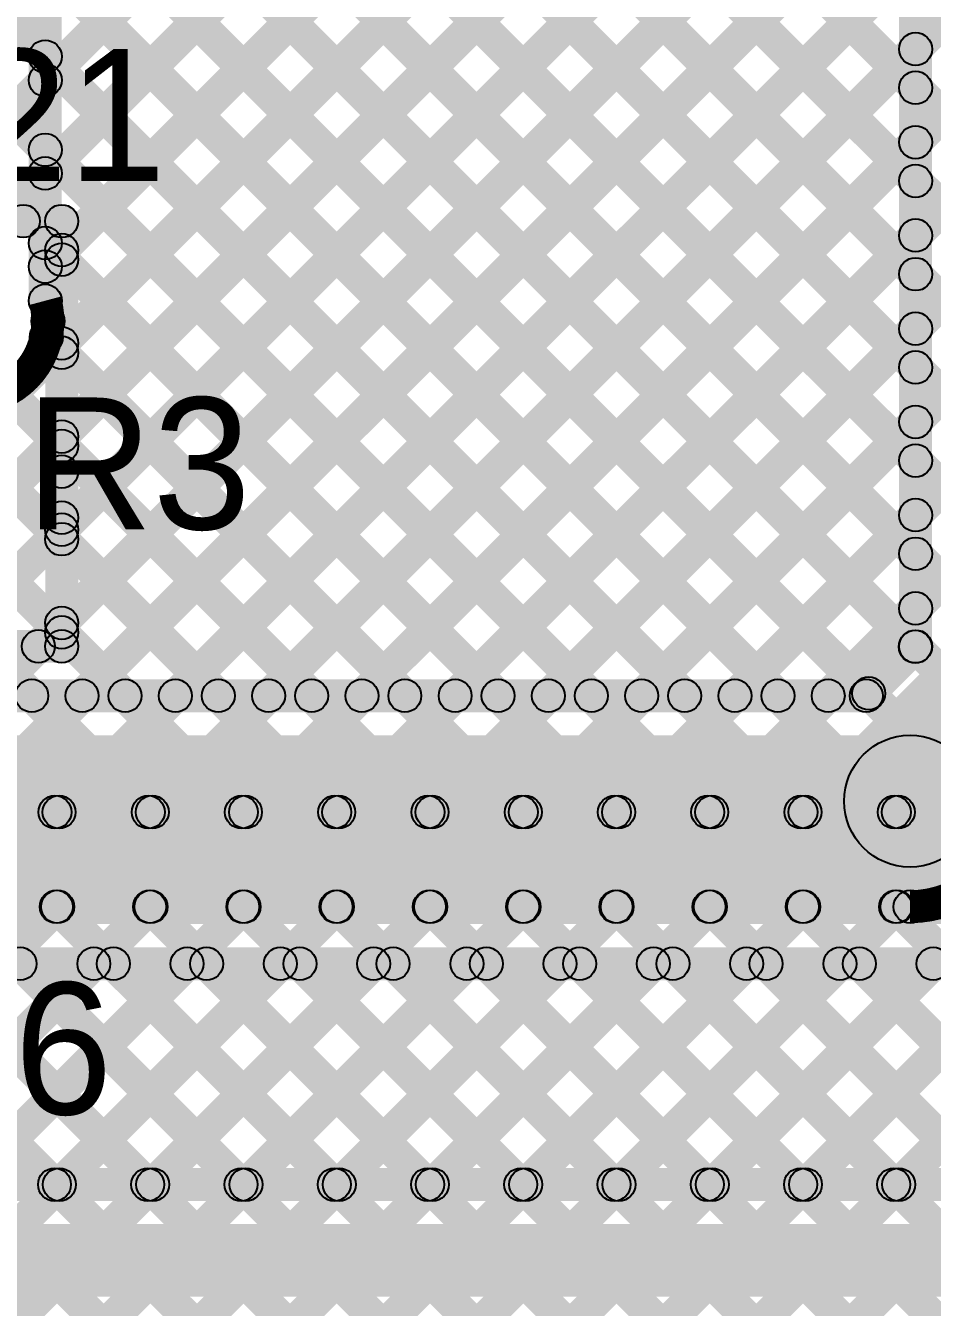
# Model space of a CAD drawing. Header units: millimetres. Extents: x -0.08 to 5.25, y -0.08 to 2.73.
# Drawn here: x 3.9811 to 4.2561, y 1.4967 to 1.8856 of the extents above; entities that cross this region are included whole.
import ezdxf

# ---------------------------------------------------------------- set-up
doc = ezdxf.new("R2010")
doc.units = ezdxf.units.MM
doc.header["$MEASUREMENT"] = 0
for name, color, linetype in [('BottomLayer', 5, 'Continuous'), ('TopLayer', 1, 'Continuous'), ('TopOverlay', 2, 'Continuous')]:
    doc.layers.add(name, color=color, linetype=linetype)

msp = doc.modelspace()

# ---------------------------------------------------------------- hatches: boundary and pattern name
at = {"layer": 'BottomLayer'}
for points in [[(3.8533, 1.64346), (3.84623, 1.65054), (4.66923, 2.47354), (4.6763, 2.46646)], [(3.88158, 1.64346), (3.87451, 1.65054), (4.69751, 2.47354), (4.70458, 2.46646)], [(3.90987, 1.64346), (3.9028, 1.65054), (4.7258, 2.47354), (4.73287, 2.46646)], [(3.93815, 1.64346), (3.93108, 1.65054), (4.75408, 2.47354), (4.76115, 2.46646)], [(3.96644, 1.64346), (3.95937, 1.65054), (4.78237, 2.47354), (4.78944, 2.46646)], [(3.99054, 1.83727), (3.98346, 1.84434), (4.61266, 2.47354), (4.61973, 2.46646)], [(3.99054, 1.80898), (3.98346, 1.81606), (4.64094, 2.47354), (4.64802, 2.46646)], [(3.99054, 1.86555), (3.98346, 1.87262), (4.58438, 2.47354), (4.59145, 2.46646)], [(3.99472, 1.64346), (3.98765, 1.65054), (4.81065, 2.47354), (4.81772, 2.46646)], [(4.02301, 1.64346), (4.01593, 1.65054), (4.83893, 2.47354), (4.84601, 2.46646)], [(4.05129, 1.64346), (4.04422, 1.65054), (4.86722, 2.47354), (4.87429, 2.46646)], [(4.07957, 1.64346), (4.0725, 1.65054), (4.8955, 2.47354), (4.90257, 2.46646)], [(4.10786, 1.64346), (4.10079, 1.65054), (4.92379, 2.47354), (4.93086, 2.46646)], [(4.13614, 1.64346), (4.12907, 1.65054), (4.95207, 2.47354), (4.95914, 2.46646)], [(4.16443, 1.64346), (4.15736, 1.65054), (4.98036, 2.47354), (4.98743, 2.46646)], [(4.19271, 1.64346), (4.18564, 1.65054), (5.00864, 2.47354), (5.01571, 2.46646)], [(4.221, 1.64346), (4.21392, 1.65054), (5.03692, 2.47354), (5.044, 2.46646)], [(3.21605, 2.41384), (3.22312, 2.42091), (3.99349, 1.65054), (3.98642, 1.64346)], [(3.24433, 2.41384), (3.2514, 2.42091), (4.02178, 1.65054), (4.01471, 1.64346)], [(3.27262, 2.41384), (3.27969, 2.42091), (4.05006, 1.65054), (4.04299, 1.64346)], [(3.3009, 2.41384), (3.30797, 2.42091), (4.07835, 1.65054), (4.07127, 1.64346)], [(3.992, 1.80216), (3.982, 1.80216), (3.982, 2.406), (3.992, 2.406)], [(4.24928, 1.64346), (4.24221, 1.65054), (4.9434, 2.35173), (4.95047, 2.34466)], [(3.98346, 2.15554), (3.99054, 2.16261), (4.50023, 1.65291), (4.49316, 1.64584)], [(3.98346, 2.12725), (3.99054, 2.13433), (4.47433, 1.65054), (4.46725, 1.64346)], [(3.98346, 2.09897), (3.99054, 2.10604), (4.44604, 1.65054), (4.43897, 1.64346)], [(3.98346, 2.07069), (3.99054, 2.07776), (4.41776, 1.65054), (4.41069, 1.64346)], [(3.98346, 2.0424), (3.99054, 2.04947), (4.38947, 1.65054), (4.3824, 1.64346)], [(3.98346, 2.01412), (3.99054, 2.02119), (4.36119, 1.65054), (4.35412, 1.64346)], [(3.98346, 1.98583), (3.99054, 1.9929), (4.3329, 1.65054), (4.32583, 1.64346)], [(3.98346, 1.95755), (3.99054, 1.96462), (4.30462, 1.65054), (4.29755, 1.64346)], [(3.98346, 1.92926), (3.99054, 1.93634), (4.27634, 1.65054), (4.26926, 1.64346)], [(3.98346, 1.90098), (3.99054, 1.90805), (4.24805, 1.65054), (4.24098, 1.64346)], [(3.98346, 1.8727), (3.99054, 1.87977), (4.21977, 1.65054), (4.2127, 1.64346)], [(3.98346, 1.84441), (3.99054, 1.85148), (4.19148, 1.65054), (4.18441, 1.64346)], [(3.98346, 1.81613), (3.99054, 1.8232), (4.1632, 1.65054), (4.15613, 1.64346)], [(3.98376, 1.78755), (3.99083, 1.79462), (4.13491, 1.65054), (4.12784, 1.64346)], [(3.9716, 1.77142), (3.97867, 1.77849), (4.10663, 1.65054), (4.09956, 1.64346)], [(3.68516, 1.642), (3.68516, 1.652), (4.49432, 1.652), (4.49432, 1.642)], [(3.679, 1.613), (3.679, 1.635), (4.50385, 1.635), (4.50385, 1.613)], [(3.68516, 1.596), (3.68516, 1.606), (4.50385, 1.606), (4.50385, 1.596)], [(3.91928, 1.59746), (3.92636, 1.60454), (3.99336, 1.53754), (3.98628, 1.53046)], [(3.93829, 1.53046), (3.93122, 1.53754), (3.99822, 1.60454), (4.00529, 1.59746)], [(3.94757, 1.59746), (3.95464, 1.60454), (4.02164, 1.53754), (4.01457, 1.53046)], [(3.96657, 1.53046), (3.9595, 1.53754), (4.0265, 1.60454), (4.03357, 1.59746)], [(3.97585, 1.59746), (3.98292, 1.60454), (4.04992, 1.53754), (4.04285, 1.53046)], [(3.99486, 1.53046), (3.98779, 1.53754), (4.05479, 1.60454), (4.06186, 1.59746)], [(4.00414, 1.59746), (4.01121, 1.60454), (4.07821, 1.53754), (4.07114, 1.53046)], [(4.02314, 1.53046), (4.01607, 1.53754), (4.08307, 1.60454), (4.09014, 1.59746)], [(4.03242, 1.59746), (4.03949, 1.60454), (4.10649, 1.53754), (4.09942, 1.53046)], [(4.05143, 1.53046), (4.04436, 1.53754), (4.11136, 1.60454), (4.11843, 1.59746)], [(4.06071, 1.59746), (4.06778, 1.60454), (4.13478, 1.53754), (4.12771, 1.53046)], [(4.07971, 1.53046), (4.07264, 1.53754), (4.13964, 1.60454), (4.14671, 1.59746)], [(4.08899, 1.59746), (4.09606, 1.60454), (4.16306, 1.53754), (4.15599, 1.53046)], [(4.108, 1.53046), (4.10092, 1.53754), (4.16792, 1.60454), (4.175, 1.59746)], [(4.11727, 1.59746), (4.12435, 1.60454), (4.19135, 1.53754), (4.18427, 1.53046)], [(4.13628, 1.53046), (4.12921, 1.53754), (4.19621, 1.60454), (4.20328, 1.59746)], [(4.14556, 1.59746), (4.15263, 1.60454), (4.21963, 1.53754), (4.21256, 1.53046)], [(4.16456, 1.53046), (4.15749, 1.53754), (4.22449, 1.60454), (4.23156, 1.59746)], [(4.17384, 1.59746), (4.18091, 1.60454), (4.24791, 1.53754), (4.24084, 1.53046)], [(4.19285, 1.53046), (4.18578, 1.53754), (4.25278, 1.60454), (4.25985, 1.59746)], [(4.20213, 1.59746), (4.2092, 1.60454), (4.2762, 1.53754), (4.26913, 1.53046)], [(4.22113, 1.53046), (4.21406, 1.53754), (4.28106, 1.60454), (4.28813, 1.59746)], [(4.23041, 1.59746), (4.23748, 1.60454), (4.30448, 1.53754), (4.29741, 1.53046)], [(4.24942, 1.53046), (4.24235, 1.53754), (4.30935, 1.60454), (4.31642, 1.59746)], [(3.91116, 1.529), (3.91116, 1.539), (5.046, 1.539), (5.046, 1.529)], [(3.905, 1.5), (3.905, 1.522), (5.063, 1.522), (5.063, 1.5)]]:
    msp.add_hatch(color=5, dxfattribs=at).paths.add_polyline_path(points)
h = msp.add_hatch(color=5, dxfattribs=at)
edge = h.paths.add_edge_path()
edge.add_arc((3.987, 1.87623), 0.005, 0, 360)
h = msp.add_hatch(color=5, dxfattribs=at)
edge = h.paths.add_edge_path()
edge.add_arc((3.987, 1.86909), 0.005, 0, 360)
h = msp.add_hatch(color=5, dxfattribs=at)
edge = h.paths.add_edge_path()
edge.add_arc((3.987, 1.84795), 0.005, 0, 360)
h = msp.add_hatch(color=5, dxfattribs=at)
edge = h.paths.add_edge_path()
edge.add_arc((3.987, 1.8408), 0.005, 0, 360)
h = msp.add_hatch(color=5, dxfattribs=at)
edge = h.paths.add_edge_path()
edge.add_arc((3.987, 1.81966), 0.005, 0, 360)
h = msp.add_hatch(color=5, dxfattribs=at)
edge = h.paths.add_edge_path()
edge.add_arc((3.987, 1.81252), 0.005, 0, 360)
h = msp.add_hatch(color=5, dxfattribs=at)
edge = h.paths.add_edge_path()
edge.add_arc((3.987, 1.80216), 0.005, 0, 360)
h = msp.add_hatch(color=5, dxfattribs=at)
edge = h.paths.add_edge_path()
edge.add_arc((3.987, 1.80216), 0.005, 0, 360)
h = msp.add_hatch(color=5, dxfattribs=at)
edge = h.paths.add_edge_path()
edge.add_arc((3.98781, 1.796), 0.005, 0, 360)
h = msp.add_hatch(color=5, dxfattribs=at)
edge = h.paths.add_edge_path()
edge.add_arc((3.98781, 1.796), 0.005, 0, 360)
h = msp.add_hatch(color=5, dxfattribs=at)
edge = h.paths.add_edge_path()
edge.add_arc((3.9873, 1.79108), 0.005, 0, 360)
h = msp.add_hatch(color=5, dxfattribs=at)
edge = h.paths.add_edge_path()
edge.add_arc((3.98996, 1.647), 0.005, 0, 360)
h = msp.add_hatch(color=5, dxfattribs=at)
edge = h.paths.add_edge_path()
edge.add_arc((3.99119, 1.647), 0.005, 0, 360)
h = msp.add_hatch(color=5, dxfattribs=at)
edge = h.paths.add_edge_path()
edge.add_arc((4.01824, 1.647), 0.005, 0, 360)
h = msp.add_hatch(color=5, dxfattribs=at)
edge = h.paths.add_edge_path()
edge.add_arc((4.01947, 1.647), 0.005, 0, 360)
h = msp.add_hatch(color=5, dxfattribs=at)
edge = h.paths.add_edge_path()
edge.add_arc((4.04653, 1.647), 0.005, 0, 360)
h = msp.add_hatch(color=5, dxfattribs=at)
edge = h.paths.add_edge_path()
edge.add_arc((4.04775, 1.647), 0.005, 0, 360)
h = msp.add_hatch(color=5, dxfattribs=at)
edge = h.paths.add_edge_path()
edge.add_arc((4.07481, 1.647), 0.005, 0, 360)
h = msp.add_hatch(color=5, dxfattribs=at)
edge = h.paths.add_edge_path()
edge.add_arc((4.07604, 1.647), 0.005, 0, 360)
h = msp.add_hatch(color=5, dxfattribs=at)
edge = h.paths.add_edge_path()
edge.add_arc((4.10309, 1.647), 0.005, 0, 360)
h = msp.add_hatch(color=5, dxfattribs=at)
edge = h.paths.add_edge_path()
edge.add_arc((4.10432, 1.647), 0.005, 0, 360)
h = msp.add_hatch(color=5, dxfattribs=at)
edge = h.paths.add_edge_path()
edge.add_arc((4.13138, 1.647), 0.005, 0, 360)
h = msp.add_hatch(color=5, dxfattribs=at)
edge = h.paths.add_edge_path()
edge.add_arc((4.13261, 1.647), 0.005, 0, 360)
h = msp.add_hatch(color=5, dxfattribs=at)
edge = h.paths.add_edge_path()
edge.add_arc((4.15966, 1.647), 0.005, 0, 360)
h = msp.add_hatch(color=5, dxfattribs=at)
edge = h.paths.add_edge_path()
edge.add_arc((4.16089, 1.647), 0.005, 0, 360)
h = msp.add_hatch(color=5, dxfattribs=at)
edge = h.paths.add_edge_path()
edge.add_arc((4.18795, 1.647), 0.005, 0, 360)
h = msp.add_hatch(color=5, dxfattribs=at)
edge = h.paths.add_edge_path()
edge.add_arc((4.18918, 1.647), 0.005, 0, 360)
h = msp.add_hatch(color=5, dxfattribs=at)
edge = h.paths.add_edge_path()
edge.add_arc((4.21623, 1.647), 0.005, 0, 360)
h = msp.add_hatch(color=5, dxfattribs=at)
edge = h.paths.add_edge_path()
edge.add_arc((4.21746, 1.647), 0.005, 0, 360)
h = msp.add_hatch(color=5, dxfattribs=at)
edge = h.paths.add_edge_path()
edge.add_arc((4.24452, 1.647), 0.005, 0, 360)
h = msp.add_hatch(color=5, dxfattribs=at)
edge = h.paths.add_edge_path()
edge.add_arc((4.24574, 1.647), 0.005, 0, 360)
h = msp.add_hatch(color=5, dxfattribs=at)
edge = h.paths.add_edge_path()
edge.add_arc((3.97939, 1.601), 0.005, 0, 360)
h = msp.add_hatch(color=5, dxfattribs=at)
edge = h.paths.add_edge_path()
edge.add_arc((4.00175, 1.601), 0.005, 0, 360)
h = msp.add_hatch(color=5, dxfattribs=at)
edge = h.paths.add_edge_path()
edge.add_arc((4.00767, 1.601), 0.005, 0, 360)
h = msp.add_hatch(color=5, dxfattribs=at)
edge = h.paths.add_edge_path()
edge.add_arc((4.03004, 1.601), 0.005, 0, 360)
h = msp.add_hatch(color=5, dxfattribs=at)
edge = h.paths.add_edge_path()
edge.add_arc((4.03596, 1.601), 0.005, 0, 360)
h = msp.add_hatch(color=5, dxfattribs=at)
edge = h.paths.add_edge_path()
edge.add_arc((4.05832, 1.601), 0.005, 0, 360)
h = msp.add_hatch(color=5, dxfattribs=at)
edge = h.paths.add_edge_path()
edge.add_arc((4.06424, 1.601), 0.005, 0, 360)
h = msp.add_hatch(color=5, dxfattribs=at)
edge = h.paths.add_edge_path()
edge.add_arc((4.08661, 1.601), 0.005, 0, 360)
h = msp.add_hatch(color=5, dxfattribs=at)
edge = h.paths.add_edge_path()
edge.add_arc((4.09253, 1.601), 0.005, 0, 360)
h = msp.add_hatch(color=5, dxfattribs=at)
edge = h.paths.add_edge_path()
edge.add_arc((4.11489, 1.601), 0.005, 0, 360)
h = msp.add_hatch(color=5, dxfattribs=at)
edge = h.paths.add_edge_path()
edge.add_arc((4.12081, 1.601), 0.005, 0, 360)
h = msp.add_hatch(color=5, dxfattribs=at)
edge = h.paths.add_edge_path()
edge.add_arc((4.14318, 1.601), 0.005, 0, 360)
h = msp.add_hatch(color=5, dxfattribs=at)
edge = h.paths.add_edge_path()
edge.add_arc((4.14909, 1.601), 0.005, 0, 360)
h = msp.add_hatch(color=5, dxfattribs=at)
edge = h.paths.add_edge_path()
edge.add_arc((4.17146, 1.601), 0.005, 0, 360)
h = msp.add_hatch(color=5, dxfattribs=at)
edge = h.paths.add_edge_path()
edge.add_arc((4.17738, 1.601), 0.005, 0, 360)
h = msp.add_hatch(color=5, dxfattribs=at)
edge = h.paths.add_edge_path()
edge.add_arc((4.19974, 1.601), 0.005, 0, 360)
h = msp.add_hatch(color=5, dxfattribs=at)
edge = h.paths.add_edge_path()
edge.add_arc((4.20566, 1.601), 0.005, 0, 360)
h = msp.add_hatch(color=5, dxfattribs=at)
edge = h.paths.add_edge_path()
edge.add_arc((4.22803, 1.601), 0.005, 0, 360)
h = msp.add_hatch(color=5, dxfattribs=at)
edge = h.paths.add_edge_path()
edge.add_arc((4.23395, 1.601), 0.005, 0, 360)
h = msp.add_hatch(color=5, dxfattribs=at)
edge = h.paths.add_edge_path()
edge.add_arc((4.25631, 1.601), 0.005, 0, 360)
h = msp.add_hatch(color=5, dxfattribs=at)
edge = h.paths.add_edge_path()
edge.add_arc((3.98982, 1.534), 0.005, 0, 360)
h = msp.add_hatch(color=5, dxfattribs=at)
edge = h.paths.add_edge_path()
edge.add_arc((3.99132, 1.534), 0.005, 0, 360)
h = msp.add_hatch(color=5, dxfattribs=at)
edge = h.paths.add_edge_path()
edge.add_arc((4.0181, 1.534), 0.005, 0, 360)
h = msp.add_hatch(color=5, dxfattribs=at)
edge = h.paths.add_edge_path()
edge.add_arc((4.01961, 1.534), 0.005, 0, 360)
h = msp.add_hatch(color=5, dxfattribs=at)
edge = h.paths.add_edge_path()
edge.add_arc((4.04639, 1.534), 0.005, 0, 360)
h = msp.add_hatch(color=5, dxfattribs=at)
edge = h.paths.add_edge_path()
edge.add_arc((4.04789, 1.534), 0.005, 0, 360)
h = msp.add_hatch(color=5, dxfattribs=at)
edge = h.paths.add_edge_path()
edge.add_arc((4.07467, 1.534), 0.005, 0, 360)
h = msp.add_hatch(color=5, dxfattribs=at)
edge = h.paths.add_edge_path()
edge.add_arc((4.07618, 1.534), 0.005, 0, 360)
h = msp.add_hatch(color=5, dxfattribs=at)
edge = h.paths.add_edge_path()
edge.add_arc((4.10296, 1.534), 0.005, 0, 360)
h = msp.add_hatch(color=5, dxfattribs=at)
edge = h.paths.add_edge_path()
edge.add_arc((4.10446, 1.534), 0.005, 0, 360)
h = msp.add_hatch(color=5, dxfattribs=at)
edge = h.paths.add_edge_path()
edge.add_arc((4.13124, 1.534), 0.005, 0, 360)
h = msp.add_hatch(color=5, dxfattribs=at)
edge = h.paths.add_edge_path()
edge.add_arc((4.13274, 1.534), 0.005, 0, 360)
h = msp.add_hatch(color=5, dxfattribs=at)
edge = h.paths.add_edge_path()
edge.add_arc((4.15953, 1.534), 0.005, 0, 360)
h = msp.add_hatch(color=5, dxfattribs=at)
edge = h.paths.add_edge_path()
edge.add_arc((4.16103, 1.534), 0.005, 0, 360)
h = msp.add_hatch(color=5, dxfattribs=at)
edge = h.paths.add_edge_path()
edge.add_arc((4.18781, 1.534), 0.005, 0, 360)
h = msp.add_hatch(color=5, dxfattribs=at)
edge = h.paths.add_edge_path()
edge.add_arc((4.18931, 1.534), 0.005, 0, 360)
h = msp.add_hatch(color=5, dxfattribs=at)
edge = h.paths.add_edge_path()
edge.add_arc((4.21609, 1.534), 0.005, 0, 360)
h = msp.add_hatch(color=5, dxfattribs=at)
edge = h.paths.add_edge_path()
edge.add_arc((4.2176, 1.534), 0.005, 0, 360)
h = msp.add_hatch(color=5, dxfattribs=at)
edge = h.paths.add_edge_path()
edge.add_arc((4.24438, 1.534), 0.005, 0, 360)
h = msp.add_hatch(color=5, dxfattribs=at)
edge = h.paths.add_edge_path()
edge.add_arc((4.24588, 1.534), 0.005, 0, 360)
at = {"layer": 'TopLayer'}
for points in [[(4.06485, 1.40246), (4.05778, 1.40954), (4.94061, 2.29237), (4.94768, 2.2853)], [(4.09313, 1.40246), (4.08606, 1.40954), (4.95248, 2.27595), (4.95955, 2.26888)], [(4.12142, 1.40246), (4.11435, 1.40954), (4.9691, 2.26429), (4.97617, 2.25722)], [(4.1497, 1.40246), (4.14263, 1.40954), (4.99154, 2.25845), (4.99861, 2.25138)], [(3.89646, 1.98798), (3.90354, 1.99505), (4.21275, 1.68583), (4.20568, 1.67876)], [(3.91946, 1.82276), (3.91239, 1.82983), (4.08039, 1.99783), (4.08746, 1.99076)], [(3.92197, 1.99076), (3.92904, 1.99783), (4.24031, 1.68656), (4.23324, 1.67949)], [(3.94775, 1.82276), (3.94068, 1.82983), (4.10868, 1.99783), (4.11575, 1.99076)], [(3.95025, 1.99076), (3.95732, 1.99783), (4.25445, 1.70071), (4.24738, 1.69363)], [(3.97603, 1.82276), (3.96896, 1.82983), (4.13696, 1.99783), (4.14403, 1.99076)], [(3.97853, 1.99076), (3.98561, 1.99783), (4.25454, 1.7289), (4.24746, 1.72183)], [(3.99554, 1.7857), (3.98846, 1.79277), (4.19353, 1.99783), (4.2006, 1.99076)], [(3.99554, 1.81398), (3.98846, 1.82106), (4.16524, 1.99783), (4.17231, 1.99076)], [(4.00682, 1.99076), (4.01389, 1.99783), (4.25454, 1.75719), (4.24746, 1.75012)], [(4.0351, 1.99076), (4.04217, 1.99783), (4.25454, 1.78547), (4.24746, 1.7784)], [(4.06339, 1.99076), (4.07046, 1.99783), (4.25454, 1.81376), (4.24746, 1.80669)], [(4.09167, 1.99076), (4.09874, 1.99783), (4.25454, 1.84204), (4.24746, 1.83497)], [(4.11996, 1.99076), (4.12703, 1.99783), (4.25454, 1.87033), (4.24746, 1.86325)], [(3.99554, 1.75742), (3.98846, 1.76449), (4.21236, 1.98838), (4.21943, 1.98131)], [(3.99554, 1.72913), (3.98846, 1.7362), (4.2265, 1.97424), (4.23357, 1.96717)], [(3.89346, 1.9627), (3.90054, 1.96977), (4.18447, 1.68583), (4.1774, 1.67876)], [(3.99554, 1.70085), (3.98846, 1.70792), (4.24065, 1.9601), (4.24772, 1.95303)], [(4.256, 1.69725), (4.246, 1.69725), (4.246, 1.94975), (4.256, 1.94975)], [(3.89346, 1.93441), (3.90054, 1.94148), (4.15618, 1.68583), (4.14911, 1.67876)], [(4.00174, 1.67876), (3.99467, 1.68583), (4.24746, 1.93863), (4.25454, 1.93156)], [(3.88946, 1.91013), (3.89654, 1.9172), (3.9839, 1.82983), (3.97683, 1.82276)], [(4.03002, 1.67876), (4.02295, 1.68583), (4.24746, 1.91035), (4.25454, 1.90328)], [(4.0583, 1.67876), (4.05123, 1.68583), (4.24746, 1.88207), (4.25454, 1.87499)], [(4.08659, 1.67876), (4.07952, 1.68583), (4.24746, 1.85378), (4.25454, 1.84671)], [(3.893, 1.8213), (3.893, 1.8313), (3.992, 1.8313), (3.992, 1.8213)], [(3.997, 1.7503), (3.987, 1.7503), (3.987, 1.8263), (3.997, 1.8263)], [(4.11487, 1.67876), (4.1078, 1.68583), (4.24746, 1.8255), (4.25454, 1.81843)], [(3.98846, 1.81113), (3.99554, 1.8182), (4.1279, 1.68583), (4.12083, 1.67876)], [(4.14316, 1.67876), (4.13609, 1.68583), (4.24746, 1.79721), (4.25454, 1.79014)], [(3.98846, 1.78284), (3.99554, 1.78991), (4.09961, 1.68583), (4.09254, 1.67876)], [(4.17144, 1.67876), (4.16437, 1.68583), (4.24746, 1.76893), (4.25454, 1.76186)], [(3.98846, 1.75456), (3.99554, 1.76163), (4.07133, 1.68583), (4.06426, 1.67876)], [(3.997, 1.7363), (3.987, 1.7363), (3.987, 1.7503), (3.997, 1.7503)], [(3.997, 1.7363), (3.987, 1.7363), (3.987, 1.7503), (3.997, 1.7503)], [(4.19973, 1.67876), (4.19266, 1.68583), (4.24746, 1.74064), (4.25454, 1.73357)], [(3.997, 1.6973), (3.987, 1.6973), (3.987, 1.7363), (3.997, 1.7363)], [(3.98846, 1.72627), (3.99554, 1.73335), (4.04305, 1.68583), (4.03598, 1.67876)], [(4.22801, 1.67876), (4.22094, 1.68583), (4.24746, 1.71236), (4.25454, 1.70529)], [(3.98846, 1.69799), (3.99554, 1.70506), (4.01476, 1.68583), (4.00769, 1.67876)], [(3.832, 1.6923), (3.832, 1.7023), (3.992, 1.7023), (3.992, 1.6923)], [(3.96441, 1.69376), (3.97148, 1.70083), (3.98648, 1.68583), (3.97941, 1.67876)], [(3.97345, 1.67876), (3.96638, 1.68583), (3.98138, 1.70083), (3.98845, 1.69376)], [(4.23958, 1.67876), (4.23251, 1.68583), (4.24746, 1.70079), (4.25454, 1.69372)], [(4.26344, 1.63616), (4.23516, 1.66444), (4.26886, 1.69814), (4.29714, 1.66986)], [(3.894, 1.6773), (3.894, 1.6873), (4.23604, 1.6873), (4.23604, 1.6773)], [(3.856, 1.6303), (3.856, 1.6703), (4.2493, 1.6703), (4.2493, 1.6303)], [(3.89475, 1.43036), (3.88768, 1.43743), (4.07209, 1.62183), (4.07916, 1.61476)], [(3.89514, 1.40246), (3.88807, 1.40954), (4.10037, 1.62183), (4.10744, 1.61476)], [(3.89954, 1.46343), (3.89246, 1.4705), (4.0438, 1.62183), (4.05087, 1.61476)], [(3.894, 1.6133), (3.894, 1.6233), (4.2493, 1.6233), (4.2493, 1.6133)], [(3.92343, 1.40246), (3.91636, 1.40954), (4.12866, 1.62183), (4.13573, 1.61476)], [(3.93235, 1.55281), (3.92528, 1.55988), (3.98723, 1.62183), (3.9943, 1.61476)], [(3.93235, 1.52452), (3.92528, 1.53159), (4.01552, 1.62183), (4.02259, 1.61476)], [(3.93027, 1.61476), (3.93734, 1.62183), (4.14964, 1.40954), (4.14257, 1.40246)], [(3.95171, 1.40246), (3.94464, 1.40954), (4.15694, 1.62183), (4.16401, 1.61476)], [(3.95855, 1.61476), (3.96562, 1.62183), (4.17792, 1.40954), (4.17085, 1.40246)], [(3.98, 1.40246), (3.97292, 1.40954), (4.18522, 1.62183), (4.19229, 1.61476)], [(3.98684, 1.61476), (3.99391, 1.62183), (4.20621, 1.40954), (4.19914, 1.40246)], [(4.00828, 1.40246), (4.00121, 1.40954), (4.21351, 1.62183), (4.22058, 1.61476)], [(4.01512, 1.61476), (4.02219, 1.62183), (4.23449, 1.40954), (4.22742, 1.40246)], [(4.03656, 1.40246), (4.02949, 1.40954), (4.24179, 1.62183), (4.24886, 1.61476)], [(4.04341, 1.61476), (4.05048, 1.62183), (4.26278, 1.40954), (4.25571, 1.40246)], [(4.07169, 1.61476), (4.07876, 1.62183), (4.29106, 1.40954), (4.28399, 1.40246)], [(4.09998, 1.61476), (4.10705, 1.62183), (4.31881, 1.41007), (4.31174, 1.403)], [(4.12826, 1.61476), (4.13533, 1.62183), (4.33296, 1.42421), (4.32588, 1.41714)], [(4.15654, 1.61476), (4.16361, 1.62183), (4.3471, 1.43835), (4.34003, 1.43128)], [(4.18483, 1.61476), (4.1919, 1.62183), (4.36124, 1.45249), (4.35417, 1.44542)], [(4.21311, 1.61476), (4.22018, 1.62183), (4.37538, 1.46664), (4.36831, 1.45957)], [(4.2414, 1.61476), (4.24847, 1.62183), (4.38952, 1.48078), (4.38245, 1.47371)], [(3.92528, 1.59147), (3.93235, 1.59854), (4.12136, 1.40954), (4.11428, 1.40246)], [(3.92528, 1.56319), (3.93235, 1.57026), (4.09307, 1.40954), (4.086, 1.40246)]]:
    msp.add_hatch(color=1, dxfattribs=at).paths.add_polyline_path(points)
h = msp.add_hatch(color=1, dxfattribs=at)
edge = h.paths.add_edge_path()
edge.add_arc((4.251, 1.87853), 0.005, 0, 360)
h = msp.add_hatch(color=1, dxfattribs=at)
edge = h.paths.add_edge_path()
edge.add_arc((4.251, 1.86679), 0.005, 0, 360)
h = msp.add_hatch(color=1, dxfattribs=at)
edge = h.paths.add_edge_path()
edge.add_arc((4.251, 1.85025), 0.005, 0, 360)
h = msp.add_hatch(color=1, dxfattribs=at)
edge = h.paths.add_edge_path()
edge.add_arc((4.251, 1.83851), 0.005, 0, 360)
h = msp.add_hatch(color=1, dxfattribs=at)
edge = h.paths.add_edge_path()
edge.add_arc((3.98036, 1.8263), 0.005, 0, 360)
h = msp.add_hatch(color=1, dxfattribs=at)
edge = h.paths.add_edge_path()
edge.add_arc((3.992, 1.8263), 0.005, 0, 360)
h = msp.add_hatch(color=1, dxfattribs=at)
edge = h.paths.add_edge_path()
edge.add_arc((3.992, 1.8263), 0.005, 0, 360)
h = msp.add_hatch(color=1, dxfattribs=at)
edge = h.paths.add_edge_path()
edge.add_arc((4.251, 1.82196), 0.005, 0, 360)
h = msp.add_hatch(color=1, dxfattribs=at)
edge = h.paths.add_edge_path()
edge.add_arc((3.992, 1.81752), 0.005, 0, 360)
h = msp.add_hatch(color=1, dxfattribs=at)
edge = h.paths.add_edge_path()
edge.add_arc((3.992, 1.81466), 0.005, 0, 360)
h = msp.add_hatch(color=1, dxfattribs=at)
edge = h.paths.add_edge_path()
edge.add_arc((4.251, 1.81022), 0.005, 0, 360)
h = msp.add_hatch(color=1, dxfattribs=at)
edge = h.paths.add_edge_path()
edge.add_arc((4.251, 1.79368), 0.005, 0, 360)
h = msp.add_hatch(color=1, dxfattribs=at)
edge = h.paths.add_edge_path()
edge.add_arc((3.992, 1.78924), 0.005, 0, 360)
h = msp.add_hatch(color=1, dxfattribs=at)
edge = h.paths.add_edge_path()
edge.add_arc((3.992, 1.78638), 0.005, 0, 360)
h = msp.add_hatch(color=1, dxfattribs=at)
edge = h.paths.add_edge_path()
edge.add_arc((4.251, 1.78194), 0.005, 0, 360)
h = msp.add_hatch(color=1, dxfattribs=at)
edge = h.paths.add_edge_path()
edge.add_arc((4.251, 1.76539), 0.005, 0, 360)
h = msp.add_hatch(color=1, dxfattribs=at)
edge = h.paths.add_edge_path()
edge.add_arc((3.992, 1.76095), 0.005, 0, 360)
h = msp.add_hatch(color=1, dxfattribs=at)
edge = h.paths.add_edge_path()
edge.add_arc((3.992, 1.75809), 0.005, 0, 360)
h = msp.add_hatch(color=1, dxfattribs=at)
edge = h.paths.add_edge_path()
edge.add_arc((4.251, 1.75365), 0.005, 0, 360)
h = msp.add_hatch(color=1, dxfattribs=at)
edge = h.paths.add_edge_path()
edge.add_arc((3.992, 1.7503), 0.005, 0, 360)
h = msp.add_hatch(color=1, dxfattribs=at)
edge = h.paths.add_edge_path()
edge.add_arc((3.992, 1.7503), 0.005, 0, 360)
h = msp.add_hatch(color=1, dxfattribs=at)
edge = h.paths.add_edge_path()
edge.add_arc((3.992, 1.7503), 0.005, 0, 360)
h = msp.add_hatch(color=1, dxfattribs=at)
edge = h.paths.add_edge_path()
edge.add_arc((3.992, 1.7363), 0.005, 0, 360)
h = msp.add_hatch(color=1, dxfattribs=at)
edge = h.paths.add_edge_path()
edge.add_arc((3.992, 1.7363), 0.005, 0, 360)
h = msp.add_hatch(color=1, dxfattribs=at)
edge = h.paths.add_edge_path()
edge.add_arc((3.992, 1.7363), 0.005, 0, 360)
h = msp.add_hatch(color=1, dxfattribs=at)
edge = h.paths.add_edge_path()
edge.add_arc((4.251, 1.73711), 0.005, 0, 360)
h = msp.add_hatch(color=1, dxfattribs=at)
edge = h.paths.add_edge_path()
edge.add_arc((3.992, 1.73267), 0.005, 0, 360)
h = msp.add_hatch(color=1, dxfattribs=at)
edge = h.paths.add_edge_path()
edge.add_arc((3.992, 1.72981), 0.005, 0, 360)
h = msp.add_hatch(color=1, dxfattribs=at)
edge = h.paths.add_edge_path()
edge.add_arc((4.251, 1.72537), 0.005, 0, 360)
h = msp.add_hatch(color=1, dxfattribs=at)
edge = h.paths.add_edge_path()
edge.add_arc((4.251, 1.70882), 0.005, 0, 360)
h = msp.add_hatch(color=1, dxfattribs=at)
edge = h.paths.add_edge_path()
edge.add_arc((3.992, 1.70438), 0.005, 0, 360)
h = msp.add_hatch(color=1, dxfattribs=at)
edge = h.paths.add_edge_path()
edge.add_arc((3.992, 1.70153), 0.005, 0, 360)
h = msp.add_hatch(color=1, dxfattribs=at)
edge = h.paths.add_edge_path()
edge.add_arc((3.98492, 1.6973), 0.005, 0, 360)
h = msp.add_hatch(color=1, dxfattribs=at)
edge = h.paths.add_edge_path()
edge.add_arc((3.992, 1.6973), 0.005, 0, 360)
h = msp.add_hatch(color=1, dxfattribs=at)
edge = h.paths.add_edge_path()
edge.add_arc((3.992, 1.6973), 0.005, 0, 360)
h = msp.add_hatch(color=1, dxfattribs=at)
edge = h.paths.add_edge_path()
edge.add_arc((4.25091, 1.69717), 0.005, 0, 360)
h = msp.add_hatch(color=1, dxfattribs=at)
edge = h.paths.add_edge_path()
edge.add_arc((4.251, 1.69725), 0.005, 0, 360)
h = msp.add_hatch(color=1, dxfattribs=at)
edge = h.paths.add_edge_path()
edge.add_arc((4.251, 1.69725), 0.005, 0, 360)
h = msp.add_hatch(color=1, dxfattribs=at)
edge = h.paths.add_edge_path()
edge.add_arc((4.23677, 1.68303), 0.005, 0, 360)
h = msp.add_hatch(color=1, dxfattribs=at)
edge = h.paths.add_edge_path()
edge.add_arc((3.98294, 1.6823), 0.005, 0, 360)
h = msp.add_hatch(color=1, dxfattribs=at)
edge = h.paths.add_edge_path()
edge.add_arc((3.9982, 1.6823), 0.005, 0, 360)
h = msp.add_hatch(color=1, dxfattribs=at)
edge = h.paths.add_edge_path()
edge.add_arc((4.01123, 1.6823), 0.005, 0, 360)
h = msp.add_hatch(color=1, dxfattribs=at)
edge = h.paths.add_edge_path()
edge.add_arc((4.02649, 1.6823), 0.005, 0, 360)
h = msp.add_hatch(color=1, dxfattribs=at)
edge = h.paths.add_edge_path()
edge.add_arc((4.03951, 1.6823), 0.005, 0, 360)
h = msp.add_hatch(color=1, dxfattribs=at)
edge = h.paths.add_edge_path()
edge.add_arc((4.05477, 1.6823), 0.005, 0, 360)
h = msp.add_hatch(color=1, dxfattribs=at)
edge = h.paths.add_edge_path()
edge.add_arc((4.0678, 1.6823), 0.005, 0, 360)
h = msp.add_hatch(color=1, dxfattribs=at)
edge = h.paths.add_edge_path()
edge.add_arc((4.08305, 1.6823), 0.005, 0, 360)
h = msp.add_hatch(color=1, dxfattribs=at)
edge = h.paths.add_edge_path()
edge.add_arc((4.09608, 1.6823), 0.005, 0, 360)
h = msp.add_hatch(color=1, dxfattribs=at)
edge = h.paths.add_edge_path()
edge.add_arc((4.11134, 1.6823), 0.005, 0, 360)
h = msp.add_hatch(color=1, dxfattribs=at)
edge = h.paths.add_edge_path()
edge.add_arc((4.12436, 1.6823), 0.005, 0, 360)
h = msp.add_hatch(color=1, dxfattribs=at)
edge = h.paths.add_edge_path()
edge.add_arc((4.13962, 1.6823), 0.005, 0, 360)
h = msp.add_hatch(color=1, dxfattribs=at)
edge = h.paths.add_edge_path()
edge.add_arc((4.15265, 1.6823), 0.005, 0, 360)
h = msp.add_hatch(color=1, dxfattribs=at)
edge = h.paths.add_edge_path()
edge.add_arc((4.16791, 1.6823), 0.005, 0, 360)
h = msp.add_hatch(color=1, dxfattribs=at)
edge = h.paths.add_edge_path()
edge.add_arc((4.18093, 1.6823), 0.005, 0, 360)
h = msp.add_hatch(color=1, dxfattribs=at)
edge = h.paths.add_edge_path()
edge.add_arc((4.19619, 1.6823), 0.005, 0, 360)
h = msp.add_hatch(color=1, dxfattribs=at)
edge = h.paths.add_edge_path()
edge.add_arc((4.20922, 1.6823), 0.005, 0, 360)
h = msp.add_hatch(color=1, dxfattribs=at)
edge = h.paths.add_edge_path()
edge.add_arc((4.22448, 1.6823), 0.005, 0, 360)
h = msp.add_hatch(color=1, dxfattribs=at)
edge = h.paths.add_edge_path()
edge.add_arc((4.23604, 1.6823), 0.005, 0, 360)
h = msp.add_hatch(color=1, dxfattribs=at)
edge = h.paths.add_edge_path()
edge.add_arc((4.23604, 1.6823), 0.005, 0, 360)
h = msp.add_hatch(color=1, dxfattribs=at)
edge = h.paths.add_edge_path()
edge.add_arc((4.2493, 1.6503), 0.02, 0, 360)
h = msp.add_hatch(color=1, dxfattribs=at)
edge = h.paths.add_edge_path()
edge.add_arc((4.2493, 1.6503), 0.02, 0, 360)
h = msp.add_hatch(color=1, dxfattribs=at)
edge = h.paths.add_edge_path()
edge.add_arc((3.99037, 1.6183), 0.005, 0, 360)
h = msp.add_hatch(color=1, dxfattribs=at)
edge = h.paths.add_edge_path()
edge.add_arc((3.99077, 1.6183), 0.005, 0, 360)
h = msp.add_hatch(color=1, dxfattribs=at)
edge = h.paths.add_edge_path()
edge.add_arc((4.01866, 1.6183), 0.005, 0, 360)
h = msp.add_hatch(color=1, dxfattribs=at)
edge = h.paths.add_edge_path()
edge.add_arc((4.01905, 1.6183), 0.005, 0, 360)
h = msp.add_hatch(color=1, dxfattribs=at)
edge = h.paths.add_edge_path()
edge.add_arc((4.04694, 1.6183), 0.005, 0, 360)
h = msp.add_hatch(color=1, dxfattribs=at)
edge = h.paths.add_edge_path()
edge.add_arc((4.04734, 1.6183), 0.005, 0, 360)
h = msp.add_hatch(color=1, dxfattribs=at)
edge = h.paths.add_edge_path()
edge.add_arc((4.07523, 1.6183), 0.005, 0, 360)
h = msp.add_hatch(color=1, dxfattribs=at)
edge = h.paths.add_edge_path()
edge.add_arc((4.07562, 1.6183), 0.005, 0, 360)
h = msp.add_hatch(color=1, dxfattribs=at)
edge = h.paths.add_edge_path()
edge.add_arc((4.10351, 1.6183), 0.005, 0, 360)
h = msp.add_hatch(color=1, dxfattribs=at)
edge = h.paths.add_edge_path()
edge.add_arc((4.10391, 1.6183), 0.005, 0, 360)
h = msp.add_hatch(color=1, dxfattribs=at)
edge = h.paths.add_edge_path()
edge.add_arc((4.1318, 1.6183), 0.005, 0, 360)
h = msp.add_hatch(color=1, dxfattribs=at)
edge = h.paths.add_edge_path()
edge.add_arc((4.13219, 1.6183), 0.005, 0, 360)
h = msp.add_hatch(color=1, dxfattribs=at)
edge = h.paths.add_edge_path()
edge.add_arc((4.16008, 1.6183), 0.005, 0, 360)
h = msp.add_hatch(color=1, dxfattribs=at)
edge = h.paths.add_edge_path()
edge.add_arc((4.16048, 1.6183), 0.005, 0, 360)
h = msp.add_hatch(color=1, dxfattribs=at)
edge = h.paths.add_edge_path()
edge.add_arc((4.18836, 1.6183), 0.005, 0, 360)
h = msp.add_hatch(color=1, dxfattribs=at)
edge = h.paths.add_edge_path()
edge.add_arc((4.18876, 1.6183), 0.005, 0, 360)
h = msp.add_hatch(color=1, dxfattribs=at)
edge = h.paths.add_edge_path()
edge.add_arc((4.21665, 1.6183), 0.005, 0, 360)
h = msp.add_hatch(color=1, dxfattribs=at)
edge = h.paths.add_edge_path()
edge.add_arc((4.21704, 1.6183), 0.005, 0, 360)
h = msp.add_hatch(color=1, dxfattribs=at)
edge = h.paths.add_edge_path()
edge.add_arc((4.24493, 1.6183), 0.005, 0, 360)
h = msp.add_hatch(color=1, dxfattribs=at)
edge = h.paths.add_edge_path()
edge.add_arc((4.24533, 1.6183), 0.005, 0, 360)
h = msp.add_hatch(color=1, dxfattribs=at)
edge = h.paths.add_edge_path()
edge.add_arc((4.2493, 1.6183), 0.005, 0, 360)
h = msp.add_hatch(color=1, dxfattribs=at)
edge = h.paths.add_edge_path()
edge.add_arc((4.2493, 1.6183), 0.005, 0, 360)
h = msp.add_hatch(color=1, dxfattribs=at)
edge = h.paths.add_edge_path()
edge.add_arc((4.2493, 1.6183), 0.005, 0, 360)

# ---------------------------------------------------------------- linework, layer by layer
at = {"layer": 'BottomLayer', "const_width": 0.01}
for points in [[(3.98781, 1.796, -1.14025), (3.941, 1.80216)], [(3.987, 1.80216, -0.06553), (3.98781, 1.796)]]:
    msp.add_lwpolyline(points, format="xyb", dxfattribs=at)
at = {"layer": 'BottomLayer'}
for centre in [(3.987, 1.87623), (3.987, 1.86909), (3.987, 1.84795), (3.987, 1.8408), (3.987, 1.81966), (3.987, 1.81252), (3.987, 1.80216), (3.987, 1.80216), (3.98781, 1.796), (3.98781, 1.796), (3.9873, 1.79108), (3.98996, 1.647), (3.99119, 1.647), (4.01824, 1.647), (4.01947, 1.647), (4.04653, 1.647), (4.04775, 1.647), (4.07481, 1.647), (4.07604, 1.647), (4.10309, 1.647), (4.10432, 1.647), (4.13138, 1.647), (4.13261, 1.647), (4.15966, 1.647), (4.16089, 1.647), (4.18795, 1.647), (4.18918, 1.647), (4.21623, 1.647), (4.21746, 1.647), (4.24452, 1.647), (4.24574, 1.647), (3.97939, 1.601), (4.00175, 1.601), (4.00767, 1.601), (4.03004, 1.601), (4.03596, 1.601), (4.05832, 1.601), (4.06424, 1.601), (4.08661, 1.601), (4.09253, 1.601), (4.11489, 1.601), (4.12081, 1.601), (4.14318, 1.601), (4.14909, 1.601), (4.17146, 1.601), (4.17738, 1.601), (4.19974, 1.601), (4.20566, 1.601), (4.22803, 1.601), (4.23395, 1.601), (4.25631, 1.601), (3.98982, 1.534), (3.99132, 1.534), (4.0181, 1.534), (4.01961, 1.534), (4.04639, 1.534), (4.04789, 1.534), (4.07467, 1.534), (4.07618, 1.534), (4.10296, 1.534), (4.10446, 1.534), (4.13124, 1.534), (4.13274, 1.534), (4.15953, 1.534), (4.16103, 1.534), (4.18781, 1.534), (4.18931, 1.534), (4.21609, 1.534), (4.2176, 1.534), (4.24438, 1.534), (4.24588, 1.534)]:
    msp.add_circle(centre, 0.005, dxfattribs=at)
at = {"layer": 'TopLayer', "const_width": 0.01}
for points in [[(4.27195, 1.6277, -0.199231), (4.2493, 1.6183)], [(4.27193, 1.62767, -0.198912), (4.2493, 1.6183)]]:
    msp.add_lwpolyline(points, format="xyb", dxfattribs=at)
at = {"layer": 'TopLayer'}
for centre, radius in [((4.251, 1.87853), 0.005), ((4.251, 1.86679), 0.005), ((4.251, 1.85025), 0.005), ((4.251, 1.83851), 0.005), ((3.98036, 1.8263), 0.005), ((3.992, 1.8263), 0.005), ((3.992, 1.8263), 0.005), ((4.251, 1.82196), 0.005), ((3.992, 1.81752), 0.005), ((3.992, 1.81466), 0.005), ((4.251, 1.81022), 0.005), ((4.251, 1.79368), 0.005), ((3.992, 1.78924), 0.005), ((3.992, 1.78638), 0.005), ((4.251, 1.78194), 0.005), ((4.251, 1.76539), 0.005), ((3.992, 1.76095), 0.005), ((3.992, 1.75809), 0.005), ((4.251, 1.75365), 0.005), ((3.992, 1.7503), 0.005), ((3.992, 1.7503), 0.005), ((3.992, 1.7503), 0.005), ((3.992, 1.7363), 0.005), ((3.992, 1.7363), 0.005), ((3.992, 1.7363), 0.005), ((4.251, 1.73711), 0.005), ((3.992, 1.73267), 0.005), ((3.992, 1.72981), 0.005), ((4.251, 1.72537), 0.005), ((4.251, 1.70882), 0.005), ((3.992, 1.70438), 0.005), ((3.992, 1.70153), 0.005), ((3.98492, 1.6973), 0.005), ((3.992, 1.6973), 0.005), ((3.992, 1.6973), 0.005), ((4.25091, 1.69717), 0.005), ((4.251, 1.69725), 0.005), ((4.251, 1.69725), 0.005), ((4.23677, 1.68303), 0.005), ((3.98294, 1.6823), 0.005), ((3.9982, 1.6823), 0.005), ((4.01123, 1.6823), 0.005), ((4.02649, 1.6823), 0.005), ((4.03951, 1.6823), 0.005), ((4.05477, 1.6823), 0.005), ((4.0678, 1.6823), 0.005), ((4.08305, 1.6823), 0.005), ((4.09608, 1.6823), 0.005), ((4.11134, 1.6823), 0.005), ((4.12436, 1.6823), 0.005), ((4.13962, 1.6823), 0.005), ((4.15265, 1.6823), 0.005), ((4.16791, 1.6823), 0.005), ((4.18093, 1.6823), 0.005), ((4.19619, 1.6823), 0.005), ((4.20922, 1.6823), 0.005), ((4.22448, 1.6823), 0.005), ((4.23604, 1.6823), 0.005), ((4.23604, 1.6823), 0.005), ((4.2493, 1.6503), 0.02), ((4.2493, 1.6503), 0.02), ((3.99037, 1.6183), 0.005), ((3.99077, 1.6183), 0.005), ((4.01866, 1.6183), 0.005), ((4.01905, 1.6183), 0.005), ((4.04694, 1.6183), 0.005), ((4.04734, 1.6183), 0.005), ((4.07523, 1.6183), 0.005), ((4.07562, 1.6183), 0.005), ((4.10351, 1.6183), 0.005), ((4.10391, 1.6183), 0.005), ((4.1318, 1.6183), 0.005), ((4.13219, 1.6183), 0.005), ((4.16008, 1.6183), 0.005), ((4.16048, 1.6183), 0.005), ((4.18836, 1.6183), 0.005), ((4.18876, 1.6183), 0.005), ((4.21665, 1.6183), 0.005), ((4.21704, 1.6183), 0.005), ((4.24493, 1.6183), 0.005), ((4.24533, 1.6183), 0.005), ((4.2493, 1.6183), 0.005), ((4.2493, 1.6183), 0.005), ((4.2493, 1.6183), 0.005)]:
    msp.add_circle(centre, radius, dxfattribs=at)

# ---------------------------------------------------------------- texts
at = {"layer": 'TopOverlay'}
for s, p in [('SB21', (3.89278, 1.83851)), ('R3', (3.981, 1.7328)), ('U6', (3.939, 1.5553))]:
    msp.add_text(s, height=0.04, dxfattribs=at).set_placement(p)

doc.saveas('drawing.dxf')
